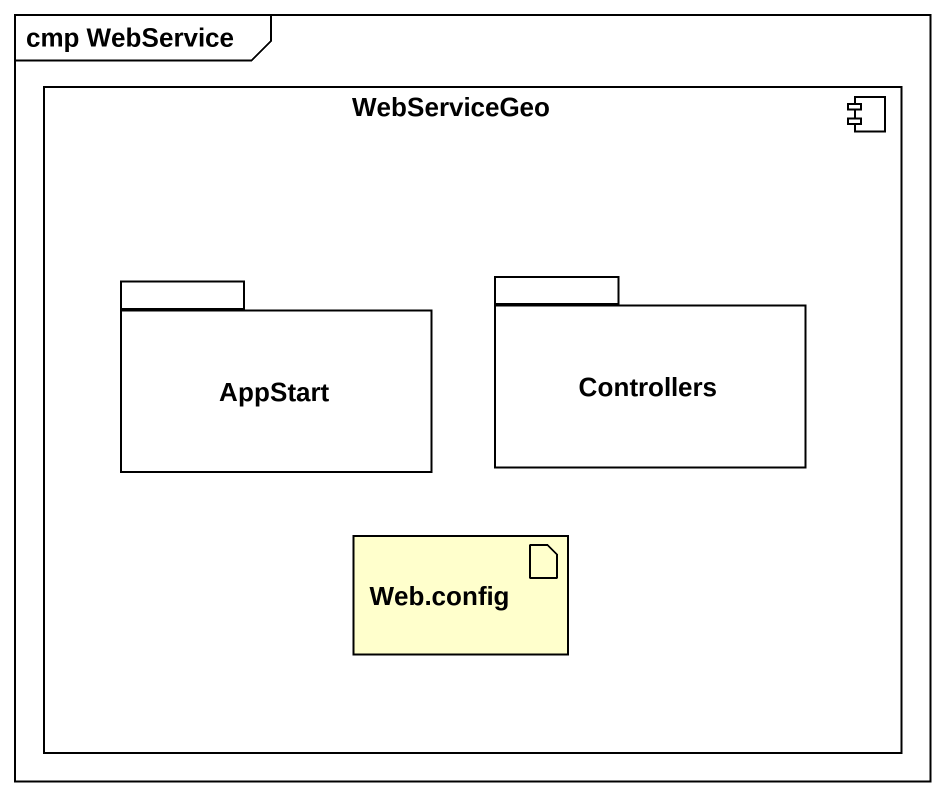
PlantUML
@startuml
mainframe cmp WebService
component WebServiceGeo {
  package AppStart {
  }
  package Controllers {
  }
  artifact "Web.config" as Web_config
}
@enduml
